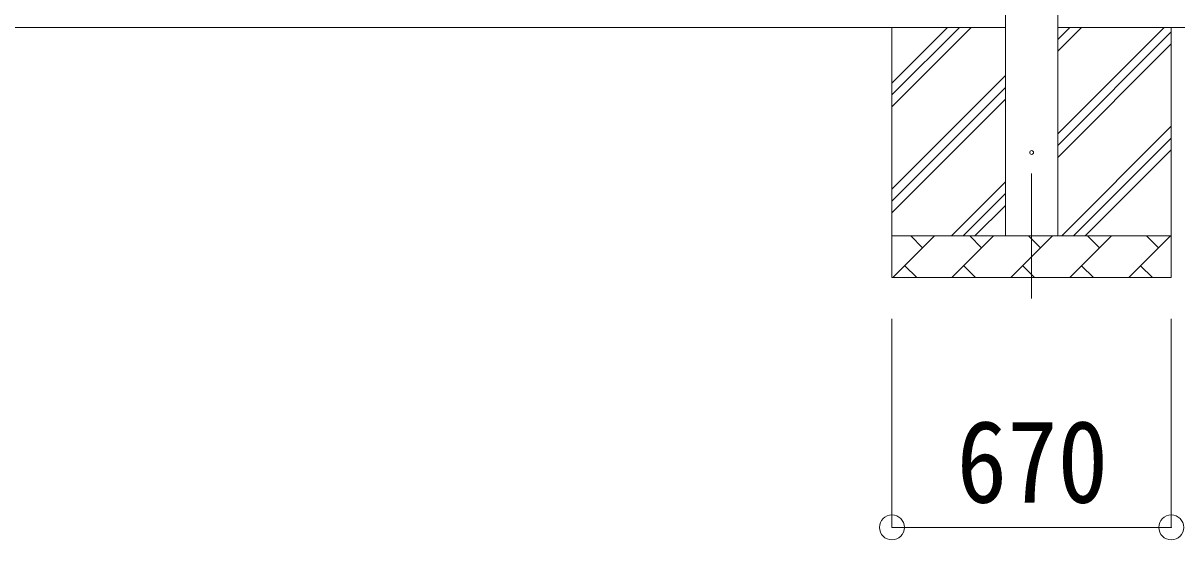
# Model space of a CAD drawing. Units: millimetres at full size, sheet at 1:60; details may follow other scales. Extents: x -16864 to 16864, y -11640 to 11640.
# Drawn here: x -9470 to -6703, y -8637 to -7398 of the extents above; entities that cross this region are included whole.
import ezdxf
from ezdxf.enums import TextEntityAlignment as Align

# ---------------------------------------------------------------- set-up
doc = ezdxf.new("R2010")
doc.units = ezdxf.units.MM
doc.header["$LTSCALE"] = 60
doc.header["$PDMODE"] = 32
doc.header["$PDSIZE"] = 60
doc.linetypes.add('CHAIN1', pattern=[8, 5, -1, 1, -1])
for name, color, linetype, lineweight in [('0-1_Defpoints', 7, 'CHAIN1', 9), ('0-2_TEXT1', 4, 'Continuous', 9), ('0-3_SHAPE', 7, 'Continuous', 9), ('0-8_TABLE1', 6, 'Continuous', 9)]:
    doc.layers.add(name, color=color, linetype=linetype, lineweight=lineweight)
doc.styles.add('ＭＳ ゴシック', font='')
doc.styles.get('ＭＳ ゴシック').set_extended_font_data('MS Gothic')

msp = doc.modelspace()

# ---------------------------------------------------------------- linework, layer by layer
at = {"layer": '0-1_Defpoints'}
msp.add_line((-7051.05, -7758.15), (-7051.05, -8107.15), dxfattribs=at)
at = {"layer": '0-2_TEXT1'}
for p, q in [((-7113.55, -7908.15), (-7113.55, -4408.15)), ((-6988.55, -4408.15), (-6988.55, -7908.15))]:
    msp.add_line(p, q, dxfattribs=at)
msp.add_circle((-7051.05, -7708.15), 4.5, dxfattribs=at)
at = {"layer": '0-3_SHAPE'}
for p, q in [((-7113.55, -7408.15), (-10461.55, -7408.15)), ((-7386.05, -7408.15), (-7386.05, -8008.15)), ((-7386.05, -7541.63), (-7252.57, -7408.15)), ((-7386.05, -7598.2), (-7196, -7408.15)), ((-7386.05, -7569.92), (-7224.28, -7408.15)), ((-6988.55, -7408.15), (-6218.55, -7408.15)), ((-6988.55, -7465.26), (-6931.44, -7408.15)), ((-6988.55, -7436.98), (-6959.72, -7408.15)), ((-6988.55, -7663.25), (-6733.45, -7408.15)), ((-6716.05, -7408.15), (-6716.05, -8008.15)), ((-6988.55, -7691.54), (-6716.05, -7419.04)), ((-6988.55, -7719.82), (-6716.05, -7447.32)), ((-7386.05, -7796.19), (-7113.55, -7523.69)), ((-7386.05, -7824.48), (-7113.55, -7551.98)), ((-7386.05, -7852.76), (-7113.55, -7580.26)), ((-6978.89, -7908.15), (-6716.05, -7645.31)), ((-6950.61, -7908.15), (-6716.05, -7673.59)), ((-6922.32, -7908.15), (-6716.05, -7701.88)), ((-7243.45, -7908.15), (-7113.55, -7778.25)), ((-7215.17, -7908.15), (-7113.55, -7806.54)), ((-7186.88, -7908.15), (-7113.55, -7834.82)), ((-7386.05, -7908.15), (-6716.05, -7908.15)), ((-7383.89, -8008.15), (-7283.89, -7908.15)), ((-7312.44, -7936.71), (-7341, -7908.15)), ((-7242.47, -8008.15), (-7142.47, -7908.15)), ((-7171.02, -7936.71), (-7199.58, -7908.15)), ((-7101.05, -8008.15), (-7001.05, -7908.15)), ((-7029.6, -7936.71), (-7058.16, -7908.15)), ((-6959.63, -8008.15), (-6859.63, -7908.15)), ((-6888.18, -7936.71), (-6916.73, -7908.15)), ((-6818.21, -8008.15), (-6718.21, -7908.15)), ((-6746.76, -7936.71), (-6775.31, -7908.15)), ((-7355.34, -7979.6), (-7326.78, -8008.15)), ((-7213.92, -7979.6), (-7185.36, -8008.15)), ((-7072.5, -7979.6), (-7043.94, -8008.15)), ((-6931.07, -7979.6), (-6902.52, -8008.15)), ((-6789.65, -7979.6), (-6761.1, -8008.15)), ((-6716.05, -8008.15), (-7386.05, -8008.15))]:
    msp.add_line(p, q, dxfattribs=at)
at = {"layer": '0-8_TABLE1'}
for p, q in [((-7386.05, -8607.15), (-7386.05, -8107.15)), ((-6716.05, -8607.15), (-6716.05, -8107.15)), ((-7386.05, -8607.15), (-6716.05, -8607.15))]:
    msp.add_line(p, q, dxfattribs=at)
for p in [(-7386.05, -8607.15), (-6716.05, -8607.15)]:
    msp.add_point(p, dxfattribs=at)

# ---------------------------------------------------------------- texts
at = {"layer": '0-8_TABLE1', "color": 7, "style": 'ＭＳ ゴシック', "width": 0.9}
msp.add_text('670', height=197.9, dxfattribs=at).set_placement((-7231.05, -8607.15), align=Align.BOTTOM_LEFT)

doc.saveas('drawing.dxf')
